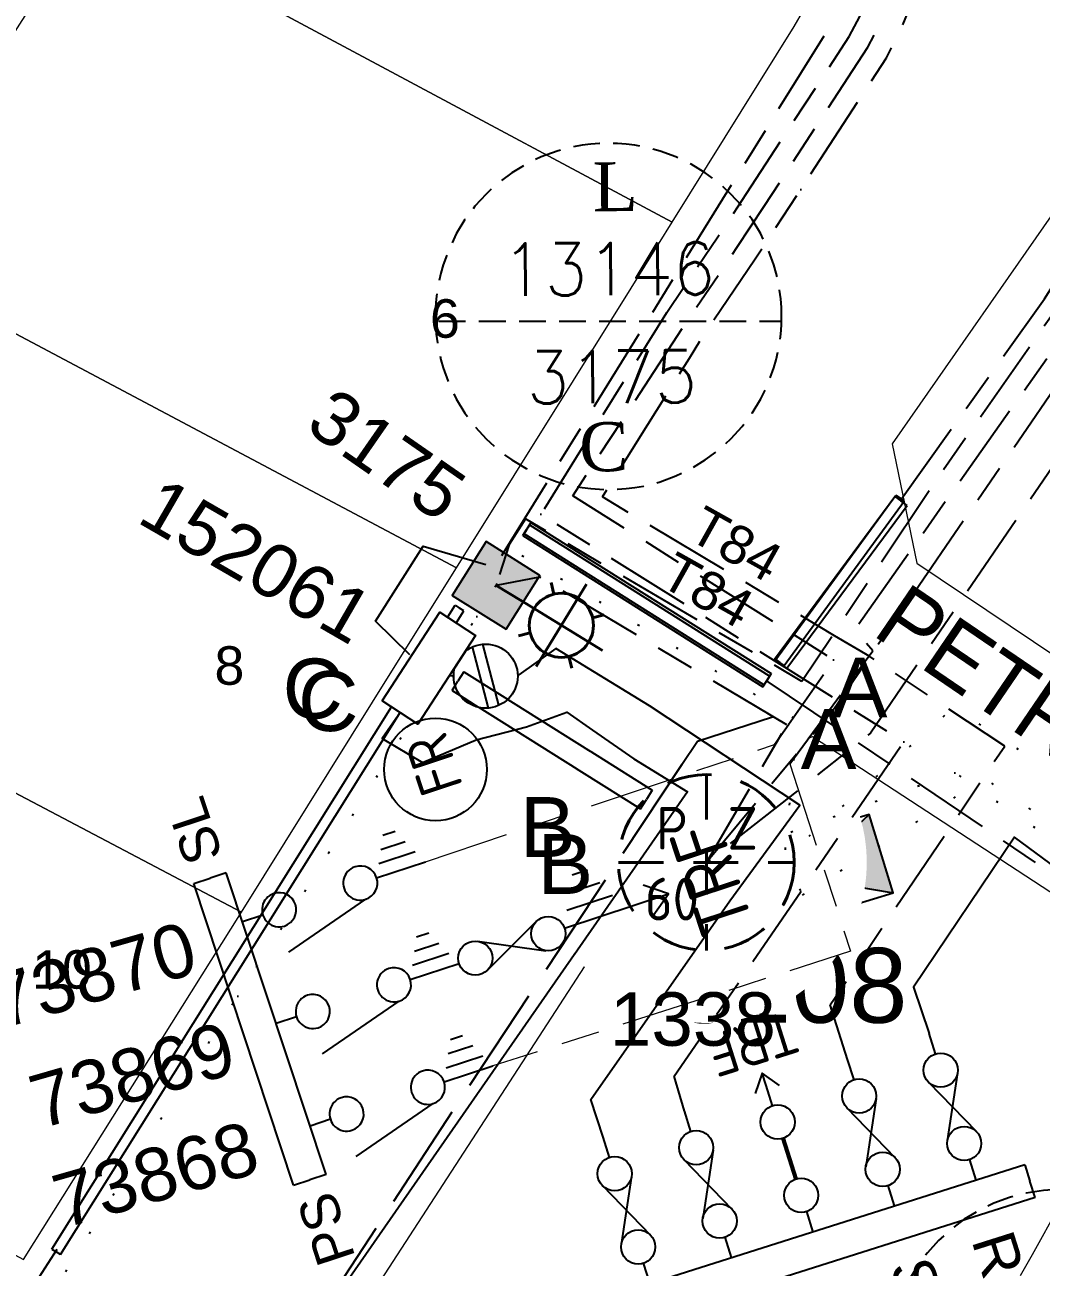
# Model space of a CAD drawing. Header units: metres. Extents: x -1 to 596445, y -2 to 12531291.
# Drawn here: x 298009.9 to 298057.4, y 6265558.5 to 6265616.6 of the extents above; entities that cross this region are included whole.
import ezdxf
from ezdxf.enums import TextEntityAlignment as Align

# ---------------------------------------------------------------- set-up
doc = ezdxf.new("R2010")
doc.units = ezdxf.units.M
for name, pattern in [('Cable Exist UG', [8.2, 4, -1.2, 1.8, -1.2]), ('Cable Remove', [2, 0, -2]), ('Dash', [5, 3, -2]), ('HIDDEN2', [0.1875, 0.125, -0.0625]), ('IE Trench LV', [6.5, 5, -1.5]), ('IECLCHAINA', [8.2, 4, -1.2, 1.8, -1.2])]:
    doc.linetypes.add(name, pattern=pattern)
doc.layers.get('0').update_dxf_attribs({"color": 6})
for name, color, linetype in [('_User_HV_Exist', 7, 'Continuous'), ('Duct_SP_NEW', 2, 'Continuous'), ('Equip_HV_EXT', 7, 'Continuous'), ('Equip_LV_EXT', 7, 'Continuous'), ('Equip_LV_NEW', 2, 'Continuous'), ('Equip_SL_EXT', 7, 'Continuous'), ('Equip_SP_SL_EXT', 7, 'Continuous'), ('Mains_HV_EXT', 7, 'Continuous'), ('Mains_LV_EXT', 7, 'Continuous'), ('Mains_LV_NEW_T84', 2, 'Continuous'), ('Mains_SL_EXT', 7, 'Continuous'), ('Notes', 7, 'Continuous'), ('Notes_LV_MISC', 7, 'Continuous'), ('Notes_SL_MISC', 7, 'Continuous'), ('Notes_SP_MISC', 7, 'Continuous'), ('Sub_LV_EXT', 7, 'Continuous'), ('Sub_SP_EXT', 7, 'Continuous'), ('SupportsUG_SP_LV_NEW', 2, 'Continuous'), ('SupportsUG_SP_LV_SL_EXT', 7, 'Continuous'), ('Trench_SP_NEW', 2, 'Continuous'), ('UG_Details_SP_MISC', 7, 'Continuous')]:
    doc.layers.add(name, color=color, linetype=linetype)
doc.layers.add('Cadastre Land Parcels_SP_EXT', color=9, linetype='Continuous', lineweight=5)
doc.styles.add('AR12', font='Simplex')
doc.styles.add('ARIAL', font='arial.ttf', dxfattribs={"height": 2})
doc.styles.add('COLUMN_LABEL', font='arial.ttf')
doc.styles.add('iecARIAL', font='arial.ttf', dxfattribs={"height": 2})
doc.styles.add('iecISOCP', font='isocp.shx')
doc.styles.add('iecNAME', font='times.ttf')
doc.styles.add('IESYMBOL1', font='isocp.shx')
doc.styles.add('ITALICT', font='ITALICT')
doc.styles.add('POLE_LABEL', font='arial.ttf')
doc.styles.add('SLCP_LABEL', font='arial.ttf', dxfattribs={"height": 3.5})
doc.styles.get("Standard").update_dxf_attribs({"font": 'arial.ttf'})
doc.styles.add('SWG_LABEL', font='arial.ttf')
doc.styles.add('SWITCH_LABEL', font='arial.ttf', dxfattribs={"height": 2.5})
doc.linetypes.add('Cable New UG', pattern='A,7,-0.25,["x",Standard,S=2,R=0,X=0.2,Y=-0.8],-2.1', length=9.35)
doc.linetypes.add('Cable V', pattern='A,7.2,-0.45,["V",Standard,S=1.5,R=0,X=0,Y=-0.7],-1.8', length=9.45)

# ---------------------------------------------------------------- blocks, each defined once
blk = doc.blocks.new('*U198')
for points in [[(0, 0), (3.116, 2.954), (4.232, -0.72)], [(0, 0), (-4.232, 0.72), (-3.116, -2.954)]]:
    blk.add_hatch(color=256).paths.add_polyline_path(points)
for p, q in [((3.116, 2.954), (-3.116, -2.954)), ((-4.232, 0.72), (4.232, -0.72))]:
    blk.add_line(p, q)
blk.add_lwpolyline([(-3.116, -2.954), (4.232, -0.72), (3.116, 2.954), (-4.232, 0.72)], close=True)
for tag, height, flags, p in [('ASSET_NUM', 3.5, 8, (2, 2)), ('STREET_CODE', 0.2, 9, (1.5, 0)), ('OPERATING_VOLTAGE', 0.2, 9, (1.5, -0.6)), ('CONSTRUCTED_VOLTAGE', 0.2, 9, (1.5, -0.2)), ('NO_PHASES', 0.2, 9, (1.5, -0.4)), ('ORIENTATION', 0.2, 9, (1.5, -0.8)), ('OWNED_BY', 0.2, 9, (1.5, -1)), ('OPERATED_BY', 0.2, 9, (1.5, -1.2)), ('SECONDARY_VOLTAGE', 0.2, 9, (1.5, -1.6)), ('STATE', 0.2, 9, (1.5, -1.8)), ('MAINTAINED_BY', 0.2, 9, (1.5, -1.4)), ('SUBSTATION_TYPE', 0.2, 9, (1.5, -2.2)), ('USAGE', 0.2, 9, (1.5, -2.4)), ('PARENT', 0.2, 9, (1.5, -2)), ('STREETNAME', 0.2, 9, (1.5, -3)), ('LEGEND', 0.2, 9, (1.5, -2.6)), ('LOCATION', 0.2, 9, (1.5, -2.8)), ('SUBURB', 0.2, 9, (1.5, -3.2)), ('NOTES', 0.2, 9, (1.5, -3.4)), ('Z', 0.2, 1, (1.5, -3.6))]:
    blk.add_attdef(tag, text='', height=height, dxfattribs=dict(flags=flags)).set_placement(p, align=Align.MIDDLE_LEFT)
blk = doc.blocks.new('COLUMN_EXT')
blk.add_hatch(color=256).paths.add_polyline_path([(-1.485, 1.485), (-1.485, -1.485), (1.485, -1.485), (1.485, 1.485)])
blk.add_lwpolyline([(-1.485, -1.485), (1.485, -1.485), (1.485, 1.485), (-1.485, 1.485)], close=True)
for tag, height, style, flags, p in [('ASSET_NUM', 2.5, 'COLUMN_LABEL', 8, (2, 2)), ('STRUCTURE_PLANT_NUMBER', 0.2, 'POLE_LABEL', 9, (1.813, 0.031)), ('STREET_CODE', 0.2, 'COLUMN_LABEL', 9, (1.813, -0.2))]:
    blk.add_attdef(tag, text='', height=height, dxfattribs=dict(style=style, flags=flags)).set_placement(p, align=Align.MIDDLE_LEFT)
at = {"flags": 9}
for tag, p in [('OWNED_BY', (1.813, -0.6)), ('COLUMN_TYPE', (1.813, -0.4)), ('STATE', (1.813, -0.8)), ('USAGE', (1.813, -1)), ('LEGEND', (1.813, -1.2)), ('STREETNAME', (1.813, -1.6)), ('SUBURB', (1.813, -1.8)), ('LOCATION', (1.813, -1.4)), ('NOTES', (1.813, -2))]:
    blk.add_attdef(tag, text='', height=0.2, dxfattribs=at).set_placement(p, align=Align.MIDDLE_LEFT)
at = {"flags": 1}
blk.add_attdef('Z', (1.813, -2.351), '', height=0.2, dxfattribs=at)
blk = doc.blocks.new('*U181')
at = {"lineweight": 40}
for p, q in [((0, 0), (1.776, -1.086)), ((4.227, 0.054), (1.88, -3.786)), ((2.57, 0.139), (2.702, -0.408)), ((1.134, -0.693), (4.973, -3.039)), ((5.058, -1.382), (4.512, -1.514)), ((1.048, -2.35), (1.595, -2.218)), ((3.537, -3.871), (3.405, -3.324))]:
    blk.add_line(p, q, dxfattribs=at)
blk.add_circle((3.053, -1.866), 1.5, dxfattribs=at)
at = {"style": 'iecARIAL', "flags": 8}
blk.add_attdef('ASSET_NUM', (1.5, 1.5), '', height=2.5, dxfattribs=at)
for tag, p, height, flags in [('CONSTRUCTED_VOLTAGE', (0.981, -0.653), 0.2, 9), ('CONTROL_TYPE', (0.981, -0.853), 0.2, 9), ('LANTERN_PURPOSE', (0.981, -1.053), 0.2, 9), ('LANTERN_TYPE', (0.981, -1.253), 0.2, 9), ('LNUMBER', (2.181, -3.253), 2.5, 8), ('OPERATING_VOLTAGE', (0.981, -1.653), 0.2, 9), ('ORIENTATION', (0.981, -1.853), 0.2, 9), ('NO_PHASES', (0.981, -1.453), 0.2, 9), ('OWNED_BY', (0.981, -2.053), 0.2, 9), ('STATE', (0.981, -2.253), 0.2, 9), ('USAGE', (0.981, -2.453), 0.2, 9), ('CEXIST', (0.981, -2.653), 0.2, 9), ('CNEW', (0.981, -2.853), 0.2, 9), ('CNUMBER', (0.981, -3.053), 0.2, 9), ('CREMOVE', (0.981, -3.253), 0.2, 9), ('CREPLACE', (0.981, -3.453), 0.2, 9), ('LKINGHEIGHT', (0.981, -3.653), 0.2, 9), ('LBRACKET', (0.981, -3.853), 0.2, 9), ('LBRACKETVOCAB', (0.981, -4.053), 0.2, 9), ('LCATEGORY', (0.981, -4.253), 0.2, 9), ('LCHARGE1', (0.981, -4.453), 0.2, 9), ('LCHARGE1PERCENT', (0.981, -4.653), 0.2, 9), ('LCHARGE2', (0.981, -4.853), 0.2, 9), ('LCHARGE2PERCENT', (0.981, -5.053), 0.2, 9), ('LCHARGE3', (0.981, -5.253), 0.2, 9), ('LCHARGE3PERCENT', (0.981, -5.453), 0.2, 9), ('LEXIST', (0.981, -5.653), 0.2, 9), ('LLAMP', (0.981, -5.853), 0.2, 9), ('LLAMPVOCAB', (0.981, -6.053), 0.2, 9), ('LMAST', (0.981, -6.253), 0.2, 9), ('LMASTVOCAB', (0.981, -6.453), 0.2, 9), ('LNEW', (0.981, -6.653), 0.2, 9), ('LANTNUMBER', (0.981, -6.853), 0.2, 9), ('LOUTREACH', (0.981, -7.253), 0.2, 9), ('LOUTREACHVOCAB', (0.981, -7.453), 0.2, 9), ('LRATECODE', (0.981, -7.653), 0.2, 9), ('LREMOVE', (0.981, -7.853), 0.2, 9), ('LREPLACE', (0.981, -8.053), 0.2, 9), ('LTYPE', (0.981, -8.253), 0.2, 9), ('LTYPEVOCAB', (0.981, -8.453), 0.2, 9), ('LEGEND', (0.981, -8.653), 0.2, 9), ('LOCATION', (0.981, -8.853), 0.2, 9), ('STREETNAME', (0.981, -9.253), 0.2, 9), ('SUBURB', (0.981, -9.453), 0.2, 1), ('NOTES', (0.981, -9.053), 0.2, 9)]:
    blk.add_attdef(tag, p, '', height=height, dxfattribs=dict(flags=flags))
blk = doc.blocks.new('SLCP_ZELL_EXT')
blk.add_wipeout([(-0.236, 7.5), (-0.706, 7.47), (-1.174, 7.411), (-1.637, 7.323), (-2.093, 7.206), (-2.542, 7.06), (-2.98, 6.887), (-3.407, 6.686), (-3.82, 6.459), (-4.218, 6.206), (-4.599, 5.929), (-4.962, 5.629), (-5.306, 5.306), (-5.629, 4.962), (-5.929, 4.599), (-6.206, 4.218), (-6.459, 3.82), (-6.686, 3.407), (-6.887, 2.98), (-7.06, 2.542), (-7.206, 2.093), (-7.323, 1.637), (-7.411, 1.174), (-7.47, 0.706), (-7.5, 0.236), (-7.5, -0.236), (-7.47, -0.706), (-7.411, -1.174), (-7.323, -1.637), (-7.206, -2.093), (-7.06, -2.542), (-6.887, -2.98), (-6.686, -3.407), (-6.459, -3.82), (-6.206, -4.218), (-5.929, -4.599), (-5.629, -4.962), (-5.306, -5.306), (-4.962, -5.629), (-4.599, -5.929), (-4.218, -6.206), (-3.82, -6.459), (-3.407, -6.686), (-2.98, -6.887), (-2.542, -7.06), (-2.093, -7.206), (-1.637, -7.323), (-1.174, -7.411), (-0.706, -7.47), (-0.236, -7.5), (0.236, -7.5), (0.706, -7.47), (1.174, -7.411), (1.637, -7.323), (2.093, -7.206), (2.542, -7.06), (2.98, -6.887), (3.407, -6.686), (3.82, -6.459), (4.218, -6.206), (4.599, -5.929), (4.962, -5.629), (5.306, -5.306), (5.629, -4.962), (5.929, -4.599), (6.206, -4.218), (6.459, -3.82), (6.686, -3.407), (6.887, -2.98), (7.06, -2.542), (7.206, -2.093), (7.323, -1.637), (7.411, -1.174), (7.47, -0.706), (7.5, -0.236), (7.5, 0.236), (7.47, 0.706), (7.411, 1.174), (7.323, 1.637), (7.206, 2.093), (7.06, 2.542), (6.887, 2.98), (6.686, 3.407), (6.459, 3.82), (6.206, 4.218), (5.929, 4.599), (5.629, 4.962), (5.306, 5.306), (4.962, 5.629), (4.599, 5.929), (4.218, 6.206), (3.82, 6.459), (3.407, 6.686), (2.98, 6.887), (2.542, 7.06), (2.093, 7.206), (1.637, 7.323), (1.174, 7.411), (0.706, 7.47), (0.236, 7.5)])
at = {"linetype": 'Dash', "lineweight": 40, "ltscale": 0.7}
for p, q in [((0, 4.109), (0, -4.109)), ((-4.109, 0), (4.109, 0))]:
    blk.add_line(p, q, dxfattribs=at)
blk.add_circle((0, 0), 4.109, dxfattribs=at)
at = {"lineweight": 40, "style": 'IESYMBOL1'}
for s, p in [('P', (-1.604, 0)), ('Z', (1.702, 0)), ('60', (-1.612, -3.312))]:
    blk.add_text(s, height=2, dxfattribs=at).set_placement(p, align=Align.BOTTOM_CENTER)
at = {"style": 'SLCP_LABEL'}
for tag, height, flags, p in [('ASSET_NUM', 2.5, 8, (2, 2)), ('STREET_CODE', 0.2, 9, (0, -0.2))]:
    blk.add_attdef(tag, text='', height=height, dxfattribs=dict(at, flags=flags)).set_placement(p, align=Align.MIDDLE_LEFT)
at = {"flags": 1}
blk.add_attdef('Z', (0, 0), '', height=0.2, dxfattribs=at)
at = {"flags": 9}
for tag, p in [('CONSTRUCTED_VOLTAGE', (0, -0.4)), ('CONTROL_TYPE', (0, -0.6)), ('OPERATING_VOLTAGE', (0, -1)), ('ORIENTATION', (0, -1.2)), ('NO_PHASES', (0, -0.8)), ('OWNED_BY', (0, -1.4)), ('USAGE', (0, -1.6)), ('LOCATION', (0, -1.8)), ('STATE', (0, -2)), ('NOTES', (0, -2.2))]:
    blk.add_attdef(tag, text='', height=0.2, dxfattribs=at).set_placement(p, align=Align.MIDDLE_LEFT)
blk = doc.blocks.new('PILLAR_NEW')
for tag, height, flags, p in [('ASSET_NUM', 2.5, 8, (2, 4)), ('STREET_CODE', 0.2, 9, (1.5, 2)), ('OWNED_BY', 0.2, 9, (1.5, 1.8)), ('OPERATED_BY', 0.2, 9, (1.5, 1.6))]:
    blk.add_attdef(tag, text='', height=height, dxfattribs=dict(flags=flags)).set_placement(p, align=Align.MIDDLE_LEFT)
blk.add_wipeout([(-2.475, 0.99), (2.475, 0.99), (2.475, -0.99), (-2.475, -0.99)])
at = {"lineweight": -3}
blk.add_lwpolyline([(-2.475, 0.99), (2.475, 0.99), (2.475, -0.99), (-2.475, -0.99)], close=True, dxfattribs=at)
for tag, flags, p in [('STATE', 9, (1.5, 1.2)), ('MAINTAINED_BY', 9, (1.5, 1.4)), ('SUPPORT_TYPE', 9, (1.5, 1)), ('USAGE', 9, (1.5, 0.8)), ('LEGEND', 9, (1.5, 0.6)), ('SUBURB', 9, (1.5, 0.2)), ('STREETNAME', 9, (1.5, 0)), ('PARENT', 9, (1.5, 0.4)), ('Z', 1, (1.5, -0.6)), ('LOCATION', 9, (1.5, -0.2)), ('NOTES', 9, (1.5, -0.4))]:
    blk.add_attdef(tag, text='', height=0.2, dxfattribs=dict(flags=flags)).set_placement(p, align=Align.MIDDLE_LEFT)
blk = doc.blocks.new('LV_UG_DFUSE_CLOSED_EXT')
for points in [[(5.04, 0.726), (2.156, -0.717)], [(5.049, -0.707), (2.156, 0.717)], [(1, 0), (0, 0)], [(6.2, 0.013), (7.2, 0.013)]]:
    blk.add_lwpolyline(points)
for centre in [(1.8, 0), (5.4, 0.011)]:
    blk.add_circle(centre, 0.8)
at = {"flags": 9}
for tag, p in [('ACTUAL_STATUS', (0, 0)), ('OPERATING_VOLTAGE', (0, -0.6)), ('CONSTRUCTED_VOLTAGE', (0, -0.2)), ('NO_PHASES', (0, -0.4)), ('ORIENTATION', (0, -0.8)), ('STATE', (0, -1)), ('SWITCH_TYPE', (0, -1.2)), ('USAGE', (0, -1.4)), ('NOTES', (0, -1.6))]:
    blk.add_attdef(tag, text='', height=0.2, dxfattribs=at).set_placement(p, align=Align.MIDDLE_LEFT)
at = {"flags": 1}
blk.add_attdef('Z', (0, 0), '', height=0.2, dxfattribs=at)
blk = doc.blocks.new('TX_LINK_EXT')
h = blk.add_hatch(color=256)
edge = h.paths.add_edge_path()
edge.add_line((2.598, 0.05), (4.601, 0.05))
edge.add_arc((5.4, 0.011), 0.8, 177.23529, 184.40267)
edge.add_line((4.602, -0.05), (2.598, -0.05))
edge.add_arc((1.8, 0), 0.8, 356.41668, 363.58332)
for points in [[(1, 0), (0, 0)], [(2.598, 0.05), (4.601, 0.05)], [(6.2, 0.013), (7.2, 0.013)], [(2.598, -0.05), (4.602, -0.05)]]:
    blk.add_lwpolyline(points)
for centre in [(1.8, 0), (5.4, 0.011)]:
    blk.add_circle(centre, 0.8)
for centre, start, end in [((1.8, 0), 356.41668, 3.58332), ((5.4, 0.011), 177.23529, 184.40267)]:
    blk.add_arc(centre, 0.8, start, end)
at = {"layer": 'Sub_LV_EXT'}
blk.add_line((7.2, 0.013), (7.798, 0.013), dxfattribs=at)
blk.add_lwpolyline([(6.998, -0.587), (7.798, 0.013), (6.998, 0.613)], dxfattribs=at)
at = {"flags": 1}
blk.add_attdef('Z', (0, 0), '', height=0.2, dxfattribs=at)
at = {"layer": 'Sub_LV_EXT', "color": 7, "style": 'IESYMBOL1'}
blk.add_text('TRF', height=2, rotation=90, dxfattribs=at).set_placement((9.238, 0.013), align=Align.MIDDLE_CENTER)
at = {"layer": 'Sub_LV_EXT', "flags": 1}
for tag, p in [('USAGE', (2.14, -1.142)), ('ORIENTATION', (2.14, -1.527)), ('NOTES', (2.14, -3.066))]:
    blk.add_attdef(tag, p, '', height=0.2, dxfattribs=at)
blk = doc.blocks.new('*U196')
at = {"layer": 'Sub_LV_EXT'}
for p, q in [((-1.6, 0), (-1.6, 20.8)), ((-1.6, 20.8), (-0.8, 20.8)), ((0, 20.8), (-0.8, 20.8)), ((0, 0), (0, 20.8)), ((-1.6, 0), (-0.8, 0)), ((0, 0), (-0.8, 0))]:
    blk.add_line(p, q, dxfattribs=at)
blk = doc.blocks.new('*U204')
for tag, flags, p in [('ACTUAL_STATUS', 9, (1.5, 0)), ('OPERATING_VOLTAGE', 9, (1.5, -0.6)), ('CONSTRUCTED_VOLTAGE', 9, (1.5, -0.2)), ('NO_PHASES', 9, (1.5, -0.4)), ('ORIENTATION', 9, (1.5, -0.8)), ('STATE', 9, (1.5, -1)), ('SWITCH_TYPE', 9, (1.5, -1.2)), ('OWNED_BY', 9, (1.5, -1.8)), ('USAGE', 9, (1.5, -1.4)), ('NOTES', 9, (1.5, -1.6)), ('OPERATED_BY', 9, (1.5, -2)), ('MAINTAINED_BY', 9, (1.5, -2.2)), ('NUMBER_OF_PHASES', 9, (1.5, -2.4)), ('TYPE', 9, (1.5, -2.6)), ('Z', 1, (1.5, -2.8))]:
    blk.add_attdef(tag, text='', height=0.2, dxfattribs=dict(flags=flags)).set_placement(p, align=Align.MIDDLE_LEFT)
blk.add_wipeout([(1.237, 10.72), (1.113, 10.579), (1.007, 10.424), (0.922, 10.257), (0.858, 10.08), (0.817, 9.897), (0.8, 9.71), (0.806, 9.523), (0.835, 9.337), (0.887, 9.157), (0.962, 8.985), (1.057, 8.824), (1.172, 8.675), (1.305, 8.543), (1.453, 8.428), (1.614, 8.332), (1.787, 8.257), (1.967, 8.205), (2.152, 8.176), (2.34, 8.17), (2.526, 8.187), (2.71, 8.228), (2.886, 8.292), (3.053, 8.377), (3.208, 8.482), (3.349, 8.606), (3.473, 8.747), (3.579, 8.902), (3.664, 9.069), (3.728, 9.246), (3.769, 9.429), (3.786, 9.616), (3.78, 9.803), (3.751, 9.989), (3.699, 10.169), (3.624, 10.341), (3.529, 10.502), (3.414, 10.651), (3.281, 10.783), (3.133, 10.898), (2.972, 10.994), (2.799, 11.069), (2.619, 11.121), (2.434, 11.15), (2.246, 11.156), (2.06, 11.139), (1.877, 11.098), (1.7, 11.034), (1.533, 10.949), (1.378, 10.844)])
for p, q in [((2.043, 8.184), (2.043, 11.142)), ((2.543, 8.184), (2.543, 11.142))]:
    blk.add_line(p, q)
blk.add_circle((2.293, 9.663), 1.5)
blk = doc.blocks.new('SWG_FUSE_EXT')
for points in [[(1.151, 0.718), (4.044, -0.706)], [(1.16, -0.715), (4.044, 0.727)]]:
    blk.add_lwpolyline(points)
for centre in [(0.8, -0.001), (4.4, 0.01)]:
    blk.add_circle(centre, 0.8)
blk = doc.blocks.new('SWG_SAFELINK_SFU_EXT')
for p, q in [((7.504, 1.787), (8.104, 1.785)), ((15.325, 2.258), (16.075, 2.258)), ((7.202, 1.187), (8.402, 1.185)), ((14.95, 1.508), (16.45, 1.508)), ((6.901, 0.588), (8.701, 0.584)), ((14.575, 0.759), (16.825, 0.758)), ((14.2, 0.009), (19.325, 0.007)), ((6.6, -0.012), (9, -0.017)), ((1.603, -2.025), (5.798, -0.81))]:
    blk.add_line(p, q)
for points in [[(1.798, -0.802, 1), (1.802, 0.798, 1)], [(5.798, -0.81, 1), (5.802, 0.79, 1)]]:
    blk.add_lwpolyline(points, format="xyb", close=True)
for points in [[(18.325, -0.743), (19.325, 0.007), (18.325, 0.757)], [(1, 0), (0, 0)]]:
    blk.add_lwpolyline(points)
blk.add_blockref('SWG_FUSE_EXT', (9, -0.017))
at = {"style": 'SWITCH_LABEL', "flags": 8}
blk.add_attdef('ASSET_NUM', text='', height=2.5, rotation=179.95437, dxfattribs=at).set_placement((-3, 0), align=Align.MIDDLE_LEFT)
at = {"flags": 1}
blk.add_attdef('Z', (0, 0), '', height=0.2, dxfattribs=at)
at = {"flags": 9}
for tag, p in [('ACTUAL_STATUS', (0, -0.4)), ('CONSTRUCTED_VOLTAGE', (0, -0.6)), ('OPERATING_VOLTAGE', (0, -1)), ('ORIENTATION', (0, -1.2)), ('NO_PHASES', (0, -0.8)), ('OWNED_BY', (0, -1.4)), ('STATE', (0, -1.8)), ('PARENT', (0, -1.6)), ('SWITCH_TYPE', (0, -2)), ('USAGE', (0, -2.2)), ('LOCATION', (0, -2.4)), ('STREETNAME', (0, -2.6)), ('SUBURB', (0, -2.8)), ('NOTES', (0, -3))]:
    blk.add_attdef(tag, text='', height=0.2, dxfattribs=at).set_placement(p, align=Align.MIDDLE_LEFT)
at = {"style": 'SWITCH_LABEL', "flags": 9}
blk.add_attdef('STREET_CODE', text='', height=0.2, dxfattribs=at).set_placement((0, -0.2), align=Align.MIDDLE_LEFT)
blk = doc.blocks.new('SWG_SAFELINK_SU_EXT')
for p, q in [((7.504, 1.787), (8.104, 1.785)), ((7.202, 1.187), (8.402, 1.185)), ((6.901, 0.588), (8.701, 0.584)), ((6.6, -0.012), (9, -0.017)), ((1.603, -2.025), (5.798, -0.81))]:
    blk.add_line(p, q)
for points in [[(1.798, -0.802, 1), (1.802, 0.798, 1)], [(5.798, -0.81, 1), (5.802, 0.79, 1)]]:
    blk.add_lwpolyline(points, format="xyb", close=True)
blk.add_lwpolyline([(1, 0), (0, 0)])
at = {"style": 'SWITCH_LABEL', "flags": 8}
blk.add_attdef('ASSET_NUM', text='', height=2.5, rotation=179.95437, dxfattribs=at).set_placement((-1.6, -0.017), align=Align.MIDDLE_LEFT)
at = {"flags": 1}
blk.add_attdef('Z', (0, 0), '', height=0.2, dxfattribs=at)
at = {"flags": 9}
for tag, p in [('ACTUAL_STATUS', (0, -0.4)), ('CONSTRUCTED_VOLTAGE', (0, -0.6)), ('OPERATING_VOLTAGE', (0, -1)), ('ORIENTATION', (0, -1.2)), ('NO_PHASES', (0, -0.8)), ('OWNED_BY', (0, -1.4)), ('STATE', (0, -1.8)), ('PARENT', (0, -1.6)), ('SWITCH_TYPE', (0, -2)), ('USAGE', (0, -2.2)), ('LOCATION', (0, -2.4)), ('STREETNAME', (0, -2.6)), ('SUBURB', (0, -2.8)), ('NOTES', (0, -3))]:
    blk.add_attdef(tag, text='', height=0.2, dxfattribs=at).set_placement(p, align=Align.MIDDLE_LEFT)
at = {"style": 'SWITCH_LABEL', "flags": 9}
blk.add_attdef('STREET_CODE', text='', height=0.2, dxfattribs=at).set_placement((0, -0.2), align=Align.MIDDLE_LEFT)
blk = doc.blocks.new('FAULT_INDIC_SE')
blk.add_circle((0, 0), 2.4)
at = {"insert": (-1.152, 1.002), "char_height": 2, "width": 2.70423, "attachment_point": 1, "style": 'iecISOCP'}
blk.add_mtext('FR', dxfattribs=at)
blk = doc.blocks.new('SAFELINK_CFC_EXT')
for p, q in [((-1.6, 0), (-1.6, 14.86)), ((-1.6, 14.86), (-0.8, 14.86)), ((0, 14.86), (-0.8, 14.86)), ((0, 0), (0, 14.86)), ((-1.6, 0), (-0.8, 0)), ((0, 0), (-0.8, 0))]:
    blk.add_line(p, q)
at = {"rotation": 90}
blk.add_blockref('FAULT_INDIC_SE', (10.805, 16.377), dxfattribs=at)
for name, p in [('SWG_SAFELINK_SU_EXT', (0, 12.443)), ('SWG_SAFELINK_SFU_EXT', (0, 7.43)), ('SWG_SAFELINK_SU_EXT', (0, 2.383))]:
    blk.add_blockref(name, p)
at = {"style": 'IESYMBOL1'}
blk.add_text('TRF', height=2.5, rotation=89.98256, dxfattribs=at).set_placement((21.432, 7.436), align=Align.MIDDLE_CENTER)
at = {"style": 'ARIAL'}
blk.add_attdef('SWG_TYPE', text='', height=1.8, rotation=90, dxfattribs=at).set_placement((-0.8, 15.649), align=Align.MIDDLE_LEFT)
at = {"style": 'SWG_LABEL', "flags": 8}
for tag, p in [('ASSET_NUM3', (-2.682, 12.21)), ('ASSET_NUM2', (-2.682, 7.426)), ('ASSET_NUM1', (-2.682, 2.351))]:
    blk.add_attdef(tag, text='', height=2.5, rotation=179.95437, dxfattribs=at).set_placement(p, align=Align.MIDDLE_LEFT)
at = {"flags": 1}
blk.add_attdef('Z', (0, 0), '', height=0.2, rotation=90, dxfattribs=at)
at = {"style": 'ARIAL'}
blk.add_attdef('SUB_TYPE', text='', height=1.8, rotation=90, dxfattribs=at).set_placement((-0.8, -0.757), align=Align.MIDDLE_RIGHT)

msp = doc.modelspace()

# ---------------------------------------------------------------- linework, layer by layer
at = {"layer": 'Cadastre Land Parcels_SP_EXT', "linetype": 'Continuous'}
for points in [[(298045.832, 6265616.543), (298046.294, 6265617.333), (298046.591, 6265618.193), (298046.912, 6265619.112), (298047.036, 6265620.083), (298047.16, 6265621.102), (298047.077, 6265622.122), (298046.987, 6265623.162), (298046.665, 6265624.162), (298046.351, 6265625.162), (298045.824, 6265626.061), (298045.313, 6265626.951), (298044.62, 6265627.701), (298043.961, 6265628.421), (298043.169, 6265628.99), (298042.427, 6265629.52), (298041.602, 6265629.911), (298023.841, 6265638.979), (298012.973, 6265621.952), (298040.134, 6265607.405), (298045.832, 6265616.543)], [(298038.206, 6265604.314), (298040.134, 6265607.405), (298012.973, 6265621.952), (298002.633, 6265605.775), (298030.041, 6265591.229), (298038.206, 6265604.314)], [(298030.041, 6265591.229), (298002.633, 6265605.775), (297992.375, 6265589.668), (298019.99, 6265575.122), (298027.18, 6265586.642), (298030.041, 6265591.229)], [(298019.99, 6265575.122), (297992.375, 6265589.668), (297982.207, 6265573.742), (298009.79, 6265558.874), (298019.99, 6265575.122)]]:
    msp.add_lwpolyline(points, close=True, dxfattribs=at)
for points in [[(298062.234, 6265617.263), (298062.019, 6265616.473), (298061.797, 6265615.693), (298061.541, 6265614.913), (298061.277, 6265614.144), (298060.972, 6265613.383), (298060.667, 6265612.634), (298060.32, 6265611.894), (298059.974, 6265611.154), (298059.587, 6265610.444), (298059.207, 6265609.725), (298058.787, 6265609.035), (298050.426, 6265597.027), (298051.572, 6265591.448), (298070.174, 6265578.96), (298075.88, 6265580.08), (298075.88, 6265580.08), (298085.94, 6265594.148)], [(298056.428, 6265558.135), (298056.977, 6265559.108), (298062.027, 6265568.223), (298061.252, 6265573.822), (298046.698, 6265583.32), (298041.874, 6265581.591), (298009.913, 6265532.38)]]:
    msp.add_lwpolyline(points, dxfattribs=at)
at = {"layer": 'Mains_LV_EXT', "linetype": 'Cable Remove', "flags": 128}
msp.add_lwpolyline([(298031.894, 6265590.407), (298030.991, 6265588.953), (298030.991, 6265588.953), (298029.04, 6265585.809), (298021.793, 6265574.281), (298019.809, 6265571.203), (298019.809, 6265571.203), (298011.614, 6265558.092), (298001.438, 6265542.051), (298000.959, 6265541.242), (298000.189, 6265540.097), (297999.552, 6265539.022), (297998.987, 6265537.916), (297998.482, 6265536.775), (297998.036, 6265535.604), (297997.648, 6265534.405), (297997.31, 6265533.173), (297997.219, 6265532.826), (297996.939, 6265531.76), (297996.634, 6265530.276), (297996.388, 6265528.929), (297996.22, 6265527.684), (297996.139, 6265526.451), (297996.102, 6265525.188), (297996.148, 6265523.91), (297996.276, 6265522.554), (297996.482, 6265520.341)], dxfattribs=at)
at = {"layer": 'Mains_LV_NEW_T84', "color": 2, "linetype": 'Cable New UG', "flags": 128}
msp.add_lwpolyline([(298075.674, 6265563.427), (298073.313, 6265559.488), (298070.665, 6265561.108), (298071.475, 6265564.535), (298065.007, 6265568.896), (298063.936, 6265572.888), (298056.148, 6265578.632), (298051.416, 6265571.615), (298052.145, 6265569.449)], dxfattribs=at)
at = {"layer": 'Mains_SL_EXT', "linetype": 'Cable Exist UG', "flags": 128}
msp.add_lwpolyline([(298067.808, 6265631.973), (298066.708, 6265626.814), (298066.708, 6265626.814), (298065.9, 6265623.029), (298065.521, 6265621.248), (298065.223, 6265619.211), (298064.879, 6265617.393), (298064.348, 6265615.317), (298063.763, 6265613.472), (298063.08, 6265611.716), (298062.35, 6265610.029), (298061.407, 6265608.205), (298059.613, 6265605.486), (298059.613, 6265605.486), (298052.488, 6265595.347), (298046.195, 6265585.919), (298046.195, 6265585.919), (298033.27, 6265593.522), (298033.27, 6265593.522), (298032.51, 6265592.316), (298031.894, 6265590.407)], dxfattribs=at)
at = {"layer": 'Notes_SL_MISC', "linetype": 'HIDDEN2', "ltscale": 10}
msp.add_line((298029.217, 6265602.768), (298045.193, 6265602.768), dxfattribs=at)
msp.add_lwpolyline([(298050.222, 6265554.046, 1), (298066.417, 6265554.046, 1), (298050.222, 6265554.046)], format="xyb", dxfattribs=at)
at = {"layer": 'UG_Details_SP_MISC'}
for p, q in [((298044.914, 6265586.959), (298050.539, 6265594.575)), ((298044.976, 6265586.943), (298050.596, 6265594.627)), ((298045.363, 6265586.659), (298050.984, 6265594.343)), ((298050.539, 6265594.575), (298050.828, 6265594.361)), ((298050.596, 6265594.627), (298050.79, 6265594.485)), ((298050.984, 6265594.343), (298050.79, 6265594.485)), ((298051.118, 6265594.147), (298050.828, 6265594.361)), ((298045.493, 6265586.531), (298051.118, 6265594.147)), ((298033.523, 6265593.346), (298033.331, 6265593.042)), ((298033.464, 6265593.223), (298033.336, 6265593.02)), ((298044.677, 6265586.168), (298033.464, 6265593.223)), ((298033.139, 6265592.737), (298033.331, 6265593.042)), ((298033.208, 6265592.816), (298033.336, 6265593.02)), ((298044.422, 6265585.762), (298033.208, 6265592.816)), ((298011.11, 6265559.369), (298029.973, 6265589.479)), ((298011.517, 6265559.114), (298030.38, 6265589.224)), ((298029.973, 6265589.479), (298030.177, 6265589.351)), ((298030.38, 6265589.224), (298030.177, 6265589.351)), ((298044.914, 6265586.959), (298045.204, 6265586.745)), ((298044.976, 6265586.943), (298045.169, 6265586.801)), ((298045.363, 6265586.659), (298045.169, 6265586.801)), ((298044.677, 6265586.168), (298044.55, 6265585.965)), ((298044.759, 6265586.281), (298044.567, 6265585.976)), ((298045.493, 6265586.531), (298045.204, 6265586.745)), ((298044.376, 6265585.671), (298044.567, 6265585.976)), ((298044.422, 6265585.762), (298044.55, 6265585.965)), ((298011.11, 6265559.369), (298011.313, 6265559.241)), ((298011.517, 6265559.114), (298011.313, 6265559.241))]:
    msp.add_line(p, q, dxfattribs=at)
at = {"layer": 'UG_Details_SP_MISC', "color": 7, "linetype": 'Cable Exist UG', "flags": 128}
for points in [[(298032.155, 6265591.807), (298047.638, 6265616.766), (298048.582, 6265620.214), (298048.647, 6265623.305), (298048.029, 6265625.973), (298046.987, 6265627.957), (298045.718, 6265629.389), (298041.943, 6265631.145), (298026.119, 6265640.592), (298001.537, 6265652.995), (297998.38, 6265652.832), (297995.548, 6265651.921), (297992.84, 6265651.171), (297966.048, 6265610.269)], [(298050.852, 6265594.457), (298057.544, 6265603.808), (298061.124, 6265609.374), (298063.007, 6265613.756), (298063.999, 6265617.086), (298065.346, 6265623.391), (298066.681, 6265630.701)], [(298011.35, 6265559.341), (298001.805, 6265544.538), (298000.028, 6265541.766), (297998.736, 6265539.291), (297997.794, 6265537.085), (297997.095, 6265534.933), (297996.741, 6265532.81)]]:
    msp.add_lwpolyline(points, dxfattribs=at)

# ---------------------------------------------------------------- block references
at = {"layer": 'Equip_LV_EXT', "linetype": 'Cable New UG', "rotation": 107.5778443514831}
for name, p in [('LV_UG_DFUSE_CLOSED_EXT', (298054.332, 6265562.59)), ('LV_UG_DFUSE_CLOSED_EXT', (298050.519, 6265561.382)), ('LV_UG_DFUSE_CLOSED_EXT', (298042.892, 6265558.966)), ('LV_UG_DFUSE_CLOSED_EXT', (298039.082, 6265557.749)), ('*U196', (298056.623, 6265563.305))]:
    msp.add_blockref(name, p, dxfattribs=at)
at = {"layer": 'Equip_SP_SL_EXT'}
msp.add_blockref('*U181', (298031.894, 6265590.407), dxfattribs=at)
at = {"layer": 'Sub_SP_EXT'}
ref = msp.add_blockref('*U198', (298046.227, 6265576.745), dxfattribs=at)
ref.add_attrib('ASSET_NUM', '3108', dxfattribs={"layer": '0', "height": 3.5}).set_placement((298040.257, 6265573.452), align=Align.TOP_LEFT)
at = {"layer": 'SupportsUG_SP_LV_SL_EXT'}
ref = msp.add_blockref('COLUMN_EXT', (298031.894, 6265590.407), dxfattribs=dict(at, rotation=57.82002061015469))
ref.add_attrib('ASSET_NUM', '3175', dxfattribs={"layer": '0', "height": 2.5, "rotation": 325.24102, "style": 'COLUMN_LABEL'}).set_placement((298030.697, 6265595.347), align=Align.TOP_RIGHT)

# ---------------------------------------------------------------- texts
at = {"layer": 'Cadastre Land Parcels_SP_EXT'}
for s, p in [('6', (298028.8, 6265601.992)), ('8', (298018.72, 6265585.762)), ('10', (298010.187, 6265571.546))]:
    msp.add_text(s, height=1.8, dxfattribs=at).set_placement(p)
at = {"layer": 'Equip_LV_EXT', "char_height": 2, "width": 1.13185, "attachment_point": 1, "rotation": 287.57784, "style": 'iecARIAL'}
for s, insert in [('R', (298056.025, 6265560.377)), ('S', (298052.182, 6265559.153))]:
    msp.add_mtext(s, dxfattribs=dict(at, insert=insert))
at = {"layer": 'Mains_LV_EXT'}
for p in [(298040.783, 6265592.623), (298039.448, 6265590.466)]:
    msp.add_text('T84', height=1.8, rotation=330.73884, dxfattribs=at).set_placement(p)
at = {"layer": 'Notes', "insert": (298056.253, 6265585.292), "char_height": 3, "attachment_point": 5, "rotation": 325.73113, "style": 'ITALICT'}
msp.add_mtext('{\\fStylus BT|b0|i0|c0|p34;PETRIE             }', dxfattribs=at)
at = {"layer": 'Notes_SL_MISC', "linetype": 'IECLCHAINA', "lineweight": 0, "style": 'iecNAME'}
for s, p in [('L', (298036.419, 6265607.905)), ('C', (298035.783, 6265595.743))]:
    msp.add_text(s, height=2.293, rotation=0.41928, dxfattribs=at).set_placement(p)
at = {"layer": 'Notes_SL_MISC', "lineweight": 0, "style": 'AR12', "width": 0.948629}
for s, p in [('13146', (298037.169, 6265603.24, 35.967)), ('3175', (298037.322, 6265598.199, 35.967))]:
    msp.add_text(s, height=2.4538, rotation=0.39044, dxfattribs=at).set_placement(p, align=Align.BOTTOM_CENTER)

# ---------------------------------------------------------------- next in the draw order: block references
at = {"layer": 'Equip_SL_EXT'}
ref = msp.add_blockref('SLCP_ZELL_EXT', (298041.728, 6265577.449), dxfattribs=at)
ref.add_attrib('ASSET_NUM', '1338', dxfattribs={"layer": '0', "height": 2.5, "style": 'SLCP_LABEL'}).set_placement((298044.98, 6265571.377), align=Align.TOP_RIGHT)

# ---------------------------------------------------------------- next in the draw order: linework, layer by layer
at = {"layer": '_User_HV_Exist', "color": 7, "linetype": 'Cable Exist UG', "lineweight": 0, "flags": 128}
for points in [[(298028.584, 6265577.485), (298044.914, 6265582.962)], [(298045.635, 6265582.06), (298048.474, 6265573.295), (298031.742, 6265567.934)]]:
    msp.add_lwpolyline(points, dxfattribs=at)
at = {"layer": 'Duct_SP_NEW'}
for p in [(298038.647, 6265579.953), (298039.2, 6265580.834)]:
    msp.add_line(p, (298038.924, 6265580.394), dxfattribs=at)
at = {"layer": 'Mains_HV_EXT', "linetype": 'Cable Exist UG', "flags": 128}
for points in [[(298044.914, 6265582.962), (298047.682, 6265586.929), (298047.682, 6265586.929), (298035.48, 6265594.593), (298035.48, 6265594.593), (298040.767, 6265602.681), (298043.155, 6265606.21), (298044.426, 6265608.141), (298044.426, 6265608.141), (298049.28, 6265615.586), (298049.815, 6265616.603), (298050.26, 6265617.678), (298050.603, 6265618.789), (298050.841, 6265619.925), (298050.974, 6265621.077), (298051, 6265622.241), (298050.923, 6265623.393), (298050.735, 6265624.521), (298050.445, 6265625.608), (298050.05, 6265626.675), (298049.558, 6265627.699), (298048.971, 6265628.663), (298048.291, 6265629.559), (298047.523, 6265630.387), (298046.674, 6265631.13), (298045.751, 6265631.766), (298044.755, 6265632.298), (298043.88, 6265632.8), (298025.73, 6265641.847), (298023.184, 6265643.229), (298023.184, 6265643.229), (298001.871, 6265653.713), (297983.415, 6265664.735), (297983.415, 6265664.735), (297984.805, 6265667.326), (297986.446, 6265670.555), (297988.016, 6265673.819), (297988.316, 6265674.482), (297990.133, 6265678.579), (297990.133, 6265678.579), (297990.93, 6265680.449), (297992.278, 6265683.812), (297993.547, 6265687.204), (297994.742, 6265690.624), (297995.859, 6265694.069), (297996.899, 6265697.539), (297997.861, 6265701.031), (297998.743, 6265704.543), (297999.549, 6265708.073), (298000.276, 6265711.623), (298000.913, 6265715.142), (298004.358, 6265733.406), (298005.952, 6265742.531)], [(298045.635, 6265582.06), (298049.507, 6265587.346), (298049.507, 6265587.346), (298048.658, 6265588.337), (298060.753, 6265605.398), (298062.05, 6265607.403), (298062.615, 6265608.427), (298063.102, 6265609.332), (298063.666, 6265610.5), (298064.251, 6265611.853), (298064.758, 6265613.288), (298065.247, 6265614.69), (298065.664, 6265616.119), (298066.002, 6265617.569), (298066.265, 6265619.04), (298066.482, 6265620.72), (298069.543, 6265635.39), (298045.555, 6265643.612), (298045.555, 6265643.612), (298006.086, 6265664.126), (298003.57, 6265672.557), (298003.57, 6265672.557), (298005.485, 6265677.086), (298006.934, 6265680.627), (298008.291, 6265684.177), (298009.564, 6265687.723), (298010.769, 6265691.294), (298011.902, 6265694.878), (298012.96, 6265698.495), (298013.936, 6265702.151), (298014.847, 6265705.887), (298015.687, 6265709.65), (298016.427, 6265713.491), (298020.262, 6265732.836), (298021.48, 6265742.082)]]:
    msp.add_lwpolyline(points, dxfattribs=at)
at = {"layer": 'Mains_LV_EXT', "linetype": 'Cable Exist UG', "flags": 128}
for points in [[(298048.332, 6265568.241), (298047.519, 6265570.79), (298055.683, 6265582.887), (298055.683, 6265582.887), (298049.376, 6265587.08), (298047.727, 6265588.058), (298047.727, 6265588.058), (298036.866, 6265594.544), (298038.986, 6265597.928), (298040.932, 6265601.045), (298040.932, 6265601.045), (298041.638, 6265602.17), (298044.016, 6265605.683), (298046.148, 6265608.93), (298046.148, 6265608.93), (298050.151, 6265615.088), (298050.729, 6265616.185), (298051.212, 6265617.346), (298051.585, 6265618.548), (298051.844, 6265619.776), (298051.989, 6265621.023), (298052.018, 6265622.28), (298051.933, 6265623.526), (298051.73, 6265624.752), (298051.416, 6265625.935), (298051.121, 6265627.265), (298050.703, 6265628.349), (298050.276, 6265629.552), (298049.451, 6265630.715), (298048.552, 6265631.399), (298047.6, 6265632.081), (298046.649, 6265632.668), (298042.123, 6265634.761), (298042.123, 6265634.761), (298026.254, 6265642.791), (298002.33, 6265654.601), (297997.577, 6265657.453), (297997.577, 6265657.453), (297991.584, 6265661.039), (297984.758, 6265665.123), (297985.692, 6265666.863), (297987.342, 6265670.112), (297988.922, 6265673.396), (297989.227, 6265674.072), (297991.369, 6265678.997), (297990.539, 6265682.16)], [(298040.706, 6265565.825), (298040.226, 6265567.458), (298050.962, 6265583.089), (298050.962, 6265583.089), (298033.992, 6265593.739), (298033.992, 6265593.739), (298039.876, 6265603.171), (298042.268, 6265606.715), (298043.612, 6265608.74), (298043.612, 6265608.74), (298048.409, 6265616.084), (298048.901, 6265617.023), (298049.307, 6265618.01), (298049.617, 6265619.03), (298049.833, 6265620.074), (298049.952, 6265621.132), (298049.975, 6265622.208), (298049.905, 6265623.268), (298049.732, 6265624.294), (298048.538, 6265624.258), (298048.272, 6265624.795), (298047.941, 6265625.308), (298047.448, 6265625.88), (298046.57, 6265626.561), (298045.732, 6265627.133), (298043.7, 6265628.316), (298044.528, 6265631.009)]]:
    msp.add_lwpolyline(points, dxfattribs=at)
at = {"layer": 'Mains_LV_EXT', "linetype": 'Cable Remove', "flags": 128}
for points in [[(298031.894, 6265590.407), (298032.872, 6265591.952), (298045.981, 6265584.114), (298045.375, 6265577.645), (298046.227, 6265575.924)], [(298074.956, 6265562.584), (298073.682, 6265565.297), (298066.469, 6265569.805), (298065.289, 6265576.935), (298053.29, 6265584.703), (298045.375, 6265577.645)], [(298046.227, 6265575.924), (298054.73, 6265581.38), (298060.484, 6265577.501), (298060.484, 6265577.501), (298063.285, 6265575.488), (298064.707, 6265568.343), (298071.737, 6265564.025), (298073.457, 6265560.288), (298070.757, 6265556.009), (298070.757, 6265556.009), (298069.867, 6265554.555), (298069.867, 6265554.555), (298069.133, 6265553.231), (298068.506, 6265551.983), (298067.941, 6265550.73), (298067.354, 6265549.283), (298066.686, 6265547.511), (298066.137, 6265545.934), (298065.663, 6265544.373), (298065.457, 6265543.549), (298065.192, 6265541.961)]]:
    msp.add_lwpolyline(points, dxfattribs=at)
at = {"layer": 'Mains_LV_NEW_T84', "color": 2, "linetype": 'Cable New UG', "flags": 128}
for points in [[(298039.068, 6265584.775), (298034.692, 6265587.456), (298032.958, 6265586.23), (298029.714, 6265586.163), (298028.402, 6265586.128)], [(298036.895, 6265564.608), (298036.318, 6265566.363), (298042.819, 6265575.663), (298046.094, 6265580.131), (298039.068, 6265584.775)], [(298038.331, 6265582.303), (298040.849, 6265580.747), (298020.75, 6265551.848), (298013.388, 6265540.852), (298009.301, 6265534.57), (298006.848, 6265529.871), (298005.928, 6265526.552), (298005.979, 6265524.356), (298006.088, 6265522.003), (298006.376, 6265519.87), (298003.205, 6265518.81), (297999.678, 6265517.895), (297998.806, 6265517.613), (297997.601, 6265516.029), (297997.775, 6265516.019), (297999.203, 6265515.764), (298006.84, 6265517.783), (298006.995, 6265517.378), (298007.691, 6265515.156), (298009.518, 6265511.865), (298009.602, 6265511.692), (298011.728, 6265509.51), (298015.039, 6265507.043), (298018.17, 6265505.418), (298022.666, 6265504.455), (298027.83, 6265503.306), (298032.385, 6265502.363), (298036.592, 6265501.914), (298036.157, 6265499.304), (298035.722, 6265494.617), (298036.413, 6265492.16), (298036.495, 6265492.208)]]:
    msp.add_lwpolyline(points, dxfattribs=at)
at = {"layer": 'Mains_SL_EXT', "linetype": 'Cable Exist UG', "flags": 128}
for points in [[(298014.309, 6265699.814), (298014.232, 6265697.687), (298014.232, 6265697.687), (298013.35, 6265694.461), (298012.207, 6265690.855), (298010.993, 6265687.265), (298009.708, 6265683.701), (298008.343, 6265680.136), (298006.87, 6265676.551), (298006.205, 6265675.224), (298007.697, 6265674.456), (298007.337, 6265670.773), (298008.228, 6265668.898), (298008.228, 6265668.898), (298009.341, 6265666.537), (298033.998, 6265653.836), (298033.928, 6265651.351), (298046.437, 6265645.013), (298073.55, 6265636.5), (298073.55, 6265636.5), (298070.04, 6265620.607), (298069.342, 6265618.697), (298068.937, 6265617.017), (298068.514, 6265615.213), (298067.997, 6265613.439), (298067.632, 6265612.23), (298067.174, 6265611.04), (298066.722, 6265609.923), (298065.964, 6265608.253), (298065.495, 6265607.358), (298064.889, 6265606.2), (298063.688, 6265604.387), (298049.406, 6265583.503), (298041.728, 6265577.449)], [(297977.9, 6265657.364), (297978.406, 6265659.045), (297978.406, 6265659.045), (297980.01, 6265661.735), (297980.691, 6265662.938), (297982.123, 6265663.786), (297982.123, 6265663.786), (297990.3, 6265658.893), (297998.125, 6265654.212), (297999.936, 6265653.172), (297999.936, 6265653.172), (298002.566, 6265658.036), (298006.373, 6265661.762), (298006.373, 6265661.762), (298031.761, 6265648.534), (298033.912, 6265648.971), (298045.443, 6265643.091), (298071.033, 6265634.94), (298071.033, 6265634.94), (298067.989, 6265621.076), (298067.27, 6265618.968), (298066.962, 6265617.252), (298066.567, 6265615.559), (298066.083, 6265613.893), (298065.514, 6265612.261), (298064.859, 6265610.661), (298064.123, 6265609.104), (298063.289, 6265607.564), (298062.762, 6265606.621), (298062.057, 6265605.551), (298060.824, 6265603.696), (298047.7, 6265584.633), (298041.728, 6265577.449)]]:
    msp.add_lwpolyline(points, dxfattribs=at)
at = {"layer": 'Mains_SL_EXT', "linetype": 'Cable Exist UG'}
msp.add_lwpolyline([(298041.728, 6265577.449), (298045.495, 6265583.883), (298033.922, 6265590.801), (298031.894, 6265590.407)], dxfattribs=at)
at = {"layer": 'Mains_SL_EXT', "linetype": 'Cable Remove', "flags": 128}
msp.add_lwpolyline([(298041.728, 6265577.449), (298053.356, 6265581.646), (298053.356, 6265581.646), (298062.459, 6265575.404), (298064.606, 6265574.269), (298065.367, 6265569.496), (298072.504, 6265564.918), (298074.956, 6265562.584)], dxfattribs=at)
at = {"layer": 'Trench_SP_NEW', "linetype": 'IE Trench LV', "flags": 128}
for points in [[(298040.577, 6265582.039), (298041.309, 6265583.13), (298046.141, 6265584.697)], [(298040.577, 6265582.039), (298030.422, 6265566.685), (298022.125, 6265553.995), (298014.932, 6265543.303), (298009.696, 6265535.234), (298007.589, 6265531.574), (298006.451, 6265528.941), (298005.841, 6265525.975), (298005.906, 6265523.843), (298005.906, 6265522.8), (298006.322, 6265519.996), (298006.618, 6265517.963), (298007.661, 6265515.184), (298009.175, 6265512.432), (298011.07, 6265510.121), (298013.955, 6265507.81), (298017.588, 6265505.656), (298020.477, 6265504.92), (298021.989, 6265504.625), (298030.419, 6265502.801), (298035.723, 6265501.582), (298037.705, 6265501.339), (298040.315, 6265501.739), (298041.827, 6265502.139), (298043.044, 6265503.164), (298044.852, 6265505.336), (298045.755, 6265507.785), (298046.314, 6265509.338), (298046.678, 6265511.788), (298048.122, 6265518.498), (298049.34, 6265525.699), (298051.913, 6265541.517), (298052.321, 6265543.384), (298052.627, 6265544.968), (298052.905, 6265546.135), (298053.825, 6265548.979), (298055.354, 6265552.703), (298057.109, 6265556.521), (298059.612, 6265561.052), (298061.671, 6265564.699), (298063.145, 6265567.451), (298065.731, 6265571.371)]]:
    msp.add_lwpolyline(points, dxfattribs=at)
at = {"layer": 'UG_Details_SP_MISC', "color": 7, "linetype": 'Cable Exist UG', "flags": 128}
msp.add_lwpolyline([(298044.513, 6265585.964), (298065.237, 6265571.964)], dxfattribs=at)

# ---------------------------------------------------------------- next in the draw order: block references
at = {"layer": 'Equip_LV_EXT', "linetype": 'Cable New UG', "rotation": 107.5778443514831}
msp.add_blockref('TX_LINK_EXT', (298046.708, 6265560.165), dxfattribs=at)

# ---------------------------------------------------------------- next in the draw order: texts
at = {"layer": 'Notes_LV_MISC', "color": 2, "linetype": 'Cable New UG', "char_height": 2.8, "attachment_point": 1, "style": 'iecARIAL'}
for s, insert in [('A', (298046.141, 6265584.625)), ('B', (298033.828, 6265578.778))]:
    msp.add_mtext_dynamic_manual_height_columns(s, width=12.86037, gutter_width=10, heights=[0], dxfattribs=dict(at, insert=insert))
at = {"layer": 'Notes_SP_MISC', "color": 2, "linetype": 'Cable New UG', "char_height": 2.8, "attachment_point": 1, "style": 'iecARIAL'}
for s, insert in [('A', (298047.592, 6265587.032)), ('B', (298033.001, 6265580.51))]:
    msp.add_mtext_dynamic_manual_height_columns(s, width=12.86037, gutter_width=10, heights=[0], dxfattribs=dict(at, insert=insert))

# ---------------------------------------------------------------- next in the draw order: block references
at = {"layer": 'Equip_LV_NEW', "linetype": 'Cable New UG', "rotation": 14.82756318306877}
msp.add_blockref('*U204', (298031.662, 6265576.239), dxfattribs=at)

# ---------------------------------------------------------------- next in the draw order: linework, layer by layer
at = {"layer": 'Mains_LV_NEW_T84', "color": 2, "linetype": 'Cable V', "flags": 128}
msp.add_lwpolyline([(298027.853, 6265587.163), (298026.253, 6265588.738), (298028.488, 6265592.248), (298031.41, 6265591.38)], dxfattribs=at)
at = {"layer": 'Mains_LV_NEW_T84', "color": 2, "linetype": 'Cable New UG', "flags": 128}
msp.add_lwpolyline([(298027.946, 6265585.243), (298026.566, 6265583.251), (298028.444, 6265582.122), (298030.969, 6265583.192), (298033.317, 6265583.791), (298035.195, 6265584.477), (298036.408, 6265583.631), (298038.331, 6265582.303)], dxfattribs=at)
at = {"layer": 'UG_Details_SP_MISC'}
for p, q in [((298033.523, 6265593.346), (298044.759, 6265586.281)), ((298033.139, 6265592.737), (298044.376, 6265585.671))]:
    msp.add_line(p, q, dxfattribs=at)

# ---------------------------------------------------------------- next in the draw order: block references
at = {"layer": 'SupportsUG_SP_LV_NEW'}
ref = msp.add_blockref('PILLAR_NEW', (298028.75, 6265586.538), dxfattribs=dict(at, rotation=56.96969727343233))
ref.add_attrib('ASSET_NUM', '152061', dxfattribs={"layer": '0', "height": 2.5, "rotation": 330}).set_placement((298015.645, 6265594.484), align=Align.MIDDLE_LEFT)

# ---------------------------------------------------------------- next in the draw order: linework, layer by layer
at = {"layer": 'Duct_SP_NEW'}
for p, q in [((298030.387, 6265586.368), (298030.111, 6265585.928)), ((298030.387, 6265586.368), (298039.2, 6265580.834)), ((298029.834, 6265585.487), (298030.111, 6265585.928)), ((298029.834, 6265585.487), (298038.647, 6265579.953))]:
    msp.add_line(p, q, dxfattribs=at)
at = {"layer": 'Notes_SL_MISC', "linetype": 'HIDDEN2', "ltscale": 10}
msp.add_lwpolyline([(298029.055, 6265602.99, 1), (298045.25, 6265602.99, 1), (298029.055, 6265602.99)], format="xyb", dxfattribs=at)

# ---------------------------------------------------------------- next in the draw order: block references
at = {"layer": 'Equip_HV_EXT', "linetype": 'Cable Exist UG'}
ref = msp.add_blockref('SAFELINK_CFC_EXT', (298023.941, 6265562.861), dxfattribs=dict(at, rotation=18.29856561344439))
ref.add_attrib('ASSET_NUM1', '73868', dxfattribs={"layer": '0', "height": 2.5, "rotation": 16, "style": 'SWG_LABEL'}).set_placement((298011.295, 6265561.525), align=Align.MIDDLE_LEFT)
ref.add_attrib('ASSET_NUM2', '73869', dxfattribs={"layer": '0', "height": 2.5, "rotation": 16, "style": 'SWG_LABEL'}).set_placement((298010.206, 6265566.177), align=Align.MIDDLE_LEFT)
ref.add_attrib('ASSET_NUM3', '73870', dxfattribs={"layer": '0', "height": 2.5, "rotation": 16, "style": 'SWG_LABEL'}).set_placement((298008.402, 6265570.86), align=Align.MIDDLE_LEFT)
ref.add_attrib('SUB_TYPE', 'PS', dxfattribs={"layer": '0', "height": 1.8, "rotation": 108.29857, "style": 'ARIAL'}).set_placement((298023.419, 6265561.891), align=Align.MIDDLE_RIGHT)
ref.add_attrib('SWG_TYPE', 'SL', dxfattribs={"layer": '0', "height": 1.8, "rotation": 108.29857, "style": 'ARIAL'}).set_placement((298018.268, 6265577.468), align=Align.MIDDLE_LEFT)

# ---------------------------------------------------------------- next in the draw order: texts
at = {"layer": 'Notes_LV_MISC', "color": 2, "linetype": 'Cable New UG', "insert": (298022.63, 6265586.398), "char_height": 2.8, "attachment_point": 1, "style": 'iecARIAL'}
msp.add_mtext_dynamic_manual_height_columns('C', width=12.86037, gutter_width=10, heights=[0], dxfattribs=at)
at = {"layer": 'Notes_SP_MISC', "color": 2, "linetype": 'Cable New UG', "insert": (298021.905, 6265586.985), "char_height": 2.8, "attachment_point": 1, "style": 'iecARIAL'}
msp.add_mtext_dynamic_manual_height_columns('C', width=12.86037, gutter_width=10, heights=[0], dxfattribs=at)

doc.saveas('drawing.dxf')
